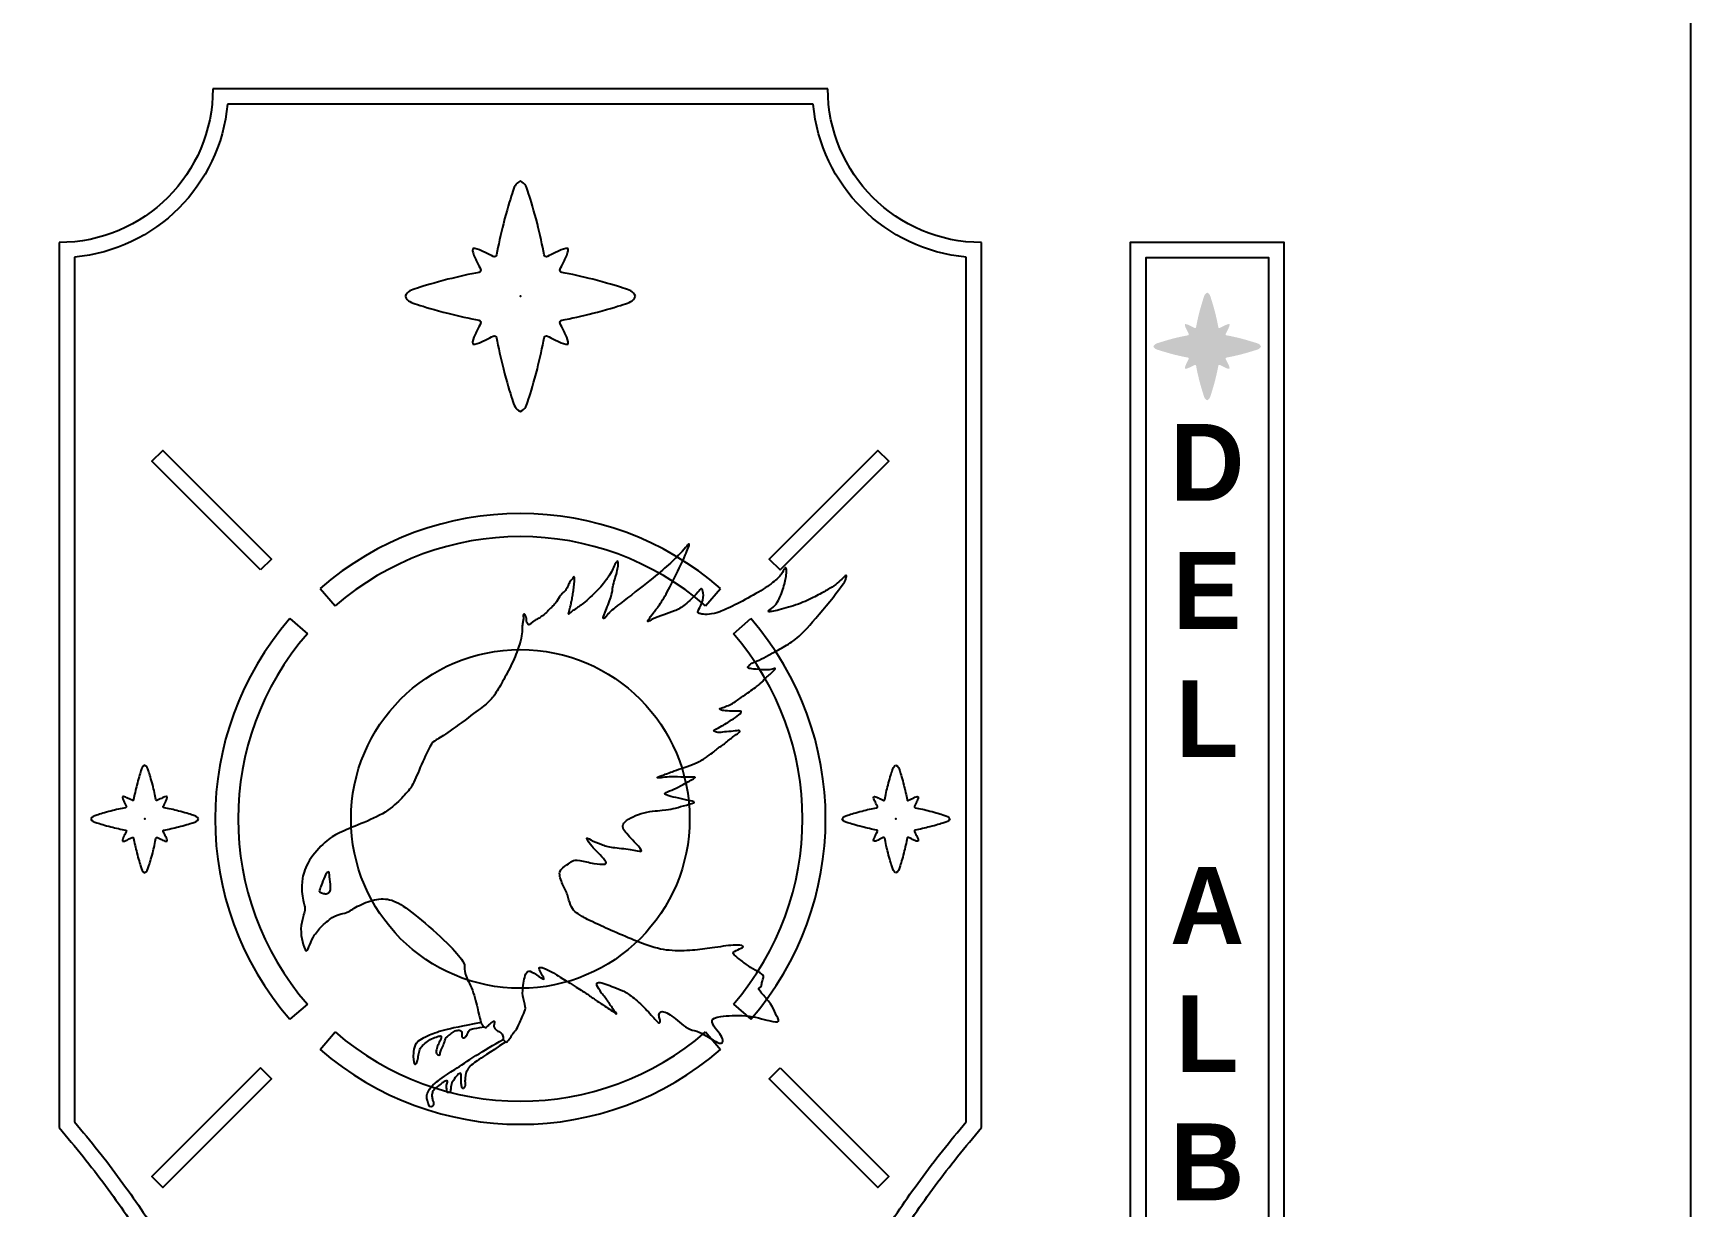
# Model space of a CAD drawing. Header units: metres. Extents: x -6.5 to 29.8, y -1.8 to 5.3.
# Drawn here: x 14.527 to 15.605, y 2.743 to 3.506 of the extents above; entities that cross this region are included whole.
import ezdxf

# ---------------------------------------------------------------- set-up
doc = ezdxf.new("R2010")
doc.units = ezdxf.units.M
for name, color, linetype, true_color in [('BANDERA$BORDE', 40, 'Continuous', 0xffbf00), ('BANDERA$CIRCULO EXT', 40, 'Continuous', 0xffbf00), ('BANDERA$CUERVO', 7, 'Continuous', 0x000000), ('BANDERA$ESTRELLAS$GRANDE', 252, 'Continuous', 0x696969), ('BANDERA$SOL', 40, 'Continuous', 0xffbf00), ('BANDERA$TEXTO', 5, 'Continuous', 0x0000ff), ('FONDO', 7, 'Continuous', 0x0f132e)]:
    doc.layers.add(name, color=color, linetype=linetype, true_color=true_color)
doc.styles.add('Predeterminado', font='')
doc.styles.get('Predeterminado').set_extended_font_data('Arial')

msp = doc.modelspace()

# ---------------------------------------------------------------- hatches: boundary and pattern name
at = {"layer": 'BANDERA$ESTRELLAS$GRANDE'}
msp.add_hatch(color=256, dxfattribs=at).paths.add_polyline_path([(15.2783, 3.31074), (15.27665, 3.31407), (15.27646, 3.31449), (15.27628, 3.31489), (15.2762, 3.31509), (15.27613, 3.31529), (15.27606, 3.31548), (15.276, 3.31566), (15.27597, 3.31575), (15.27595, 3.31584), (15.27592, 3.31593), (15.2759, 3.31602), (15.27589, 3.31611), (15.27587, 3.3162), (15.27586, 3.31628), (15.27585, 3.31637), (15.27584, 3.31645), (15.27584, 3.31649), (15.27584, 3.31653), (15.27584, 3.31657), (15.27584, 3.31661), (15.27584, 3.31665), (15.27584, 3.31669), (15.27584, 3.31673), (15.27585, 3.31677), (15.27585, 3.3168), (15.27586, 3.31684), (15.27586, 3.31688), (15.27587, 3.31692), (15.27588, 3.31695), (15.27588, 3.31699), (15.27592, 3.317), (15.27596, 3.31701), (15.27599, 3.31701), (15.27603, 3.31702), (15.27607, 3.31702), (15.27611, 3.31703), (15.27615, 3.31703), (15.27619, 3.31703), (15.27622, 3.31703), (15.27626, 3.31703), (15.2763, 3.31703), (15.27634, 3.31703), (15.27638, 3.31703), (15.27643, 3.31703), (15.27651, 3.31702), (15.27659, 3.31701), (15.27668, 3.317), (15.27676, 3.31699), (15.27685, 3.31697), (15.27694, 3.31695), (15.27703, 3.31693), (15.27712, 3.3169), (15.27721, 3.31688), (15.2774, 3.31682), (15.27759, 3.31675), (15.27778, 3.31667), (15.27798, 3.31659), (15.27839, 3.31642), (15.28209, 3.31462), (15.28211, 3.31461), (15.28213, 3.3146), (15.28214, 3.31459), (15.28216, 3.31458), (15.28218, 3.31457), (15.2822, 3.31456), (15.28222, 3.31455), (15.28224, 3.31455), (15.28226, 3.31454), (15.28228, 3.31454), (15.2823, 3.31453), (15.28232, 3.31453), (15.28234, 3.31452), (15.28237, 3.31452), (15.28239, 3.31452), (15.28241, 3.31452), (15.28243, 3.31452), (15.28245, 3.31452), (15.28247, 3.31452), (15.28249, 3.31452), (15.28251, 3.31452), (15.28254, 3.31452), (15.28256, 3.31452), (15.28258, 3.31453), (15.2826, 3.31453), (15.28262, 3.31454), (15.28264, 3.31454), (15.28266, 3.31455), (15.28268, 3.31455), (15.2827, 3.31456), (15.28272, 3.31457), (15.28274, 3.31458), (15.28275, 3.31459), (15.28277, 3.31459), (15.28279, 3.3146), (15.28281, 3.31461), (15.28283, 3.31463), (15.28284, 3.31464), (15.28286, 3.31465), (15.28288, 3.31466), (15.28289, 3.31468), (15.28291, 3.31469), (15.28292, 3.3147), (15.28294, 3.31472), (15.28295, 3.31473), (15.28297, 3.31475), (15.28298, 3.31477), (15.283, 3.31478), (15.28301, 3.3148), (15.28302, 3.31482), (15.28303, 3.31484), (15.28304, 3.31485), (15.28305, 3.31487), (15.28306, 3.31489), (15.28307, 3.31491), (15.28308, 3.31493), (15.28309, 3.31495), (15.2831, 3.31497), (15.28311, 3.31499), (15.28311, 3.31501), (15.28312, 3.31503), (15.28312, 3.31505), (15.28313, 3.31507), (15.28313, 3.31509), (15.28355, 3.31731), (15.28405, 3.3197), (15.28461, 3.32215), (15.2852, 3.32455), (15.28595, 3.32735), (15.28786, 3.33374), (15.28819, 3.33477), (15.28829, 3.33506), (15.28839, 3.33534), (15.28845, 3.33547), (15.2885, 3.33559), (15.28856, 3.33571), (15.28861, 3.33583), (15.28867, 3.33594), (15.28874, 3.33605), (15.2888, 3.33616), (15.28884, 3.33621), (15.28887, 3.33626), (15.28891, 3.33631), (15.28894, 3.33636), (15.28898, 3.33641), (15.28902, 3.33646), (15.28906, 3.33651), (15.2891, 3.33656), (15.28914, 3.3366), (15.28918, 3.33665), (15.28923, 3.3367), (15.28927, 3.33674), (15.28932, 3.33679), (15.28937, 3.33683), (15.28942, 3.33688), (15.28947, 3.33692), (15.28958, 3.33701), (15.28969, 3.33709), (15.28981, 3.33718), (15.28993, 3.33726), (15.29007, 3.33735), (15.29021, 3.33743), (15.29035, 3.33752), (15.2905, 3.33743), (15.29064, 3.33735), (15.29078, 3.33726), (15.2909, 3.33718), (15.29102, 3.33709), (15.29113, 3.33701), (15.29124, 3.33692), (15.29129, 3.33688), (15.29134, 3.33683), (15.29139, 3.33679), (15.29144, 3.33674), (15.29148, 3.3367), (15.29153, 3.33665), (15.29157, 3.3366), (15.29161, 3.33656), (15.29165, 3.33651), (15.29169, 3.33646), (15.29173, 3.33641), (15.29177, 3.33636), (15.2918, 3.33631), (15.29184, 3.33626), (15.29187, 3.33621), (15.29191, 3.33616), (15.29197, 3.33605), (15.29204, 3.33594), (15.2921, 3.33583), (15.29215, 3.33571), (15.29221, 3.33559), (15.29226, 3.33547), (15.29232, 3.33534), (15.29242, 3.33506), (15.29252, 3.33477), (15.29404, 3.32985), (15.29476, 3.32735), (15.29551, 3.32455), (15.2961, 3.32215), (15.29666, 3.3197), (15.29716, 3.31731), (15.29758, 3.31509), (15.29758, 3.31507), (15.29759, 3.31505), (15.29759, 3.31503), (15.2976, 3.31501), (15.2976, 3.31499), (15.29761, 3.31497), (15.29762, 3.31495), (15.29763, 3.31493), (15.29763, 3.31491), (15.29764, 3.31489), (15.29765, 3.31487), (15.29766, 3.31485), (15.29768, 3.31484), (15.29769, 3.31482), (15.2977, 3.3148), (15.29771, 3.31478), (15.29773, 3.31477), (15.29774, 3.31475), (15.29775, 3.31473), (15.29777, 3.31472), (15.29778, 3.3147), (15.2978, 3.31469), (15.29782, 3.31468), (15.29783, 3.31466), (15.29785, 3.31465), (15.29787, 3.31464), (15.29788, 3.31463), (15.2979, 3.31461), (15.29792, 3.3146), (15.29794, 3.31459), (15.29796, 3.31459), (15.29797, 3.31458), (15.29799, 3.31457), (15.29801, 3.31456), (15.29803, 3.31455), (15.29805, 3.31455), (15.29807, 3.31454), (15.29809, 3.31454), (15.29811, 3.31453), (15.29813, 3.31453), (15.29815, 3.31452), (15.29817, 3.31452), (15.29819, 3.31452), (15.29822, 3.31452), (15.29824, 3.31452), (15.29826, 3.31452), (15.29828, 3.31452), (15.2983, 3.31452), (15.29832, 3.31452), (15.29834, 3.31452), (15.29837, 3.31452), (15.29839, 3.31453), (15.29841, 3.31453), (15.29843, 3.31454), (15.29845, 3.31454), (15.29847, 3.31455), (15.29849, 3.31455), (15.29851, 3.31456), (15.29853, 3.31457), (15.29855, 3.31458), (15.29857, 3.31459), (15.29858, 3.3146), (15.2986, 3.31461), (15.29862, 3.31462), (15.3019, 3.31622), (15.30232, 3.31642), (15.30273, 3.31659), (15.30293, 3.31667), (15.30312, 3.31675), (15.30331, 3.31682), (15.3035, 3.31688), (15.30359, 3.3169), (15.30368, 3.31693), (15.30377, 3.31695), (15.30386, 3.31697), (15.30395, 3.31699), (15.30403, 3.317), (15.30412, 3.31701), (15.3042, 3.31702), (15.30428, 3.31703), (15.30432, 3.31703), (15.30437, 3.31703), (15.30441, 3.31703), (15.30445, 3.31703), (15.30448, 3.31703), (15.30452, 3.31703), (15.30456, 3.31703), (15.3046, 3.31703), (15.30464, 3.31702), (15.30468, 3.31702), (15.30472, 3.31701), (15.30475, 3.31701), (15.30479, 3.317), (15.30483, 3.31699), (15.30483, 3.31695), (15.30484, 3.31692), (15.30485, 3.31688), (15.30485, 3.31684), (15.30486, 3.3168), (15.30486, 3.31677), (15.30487, 3.31673), (15.30487, 3.31669), (15.30487, 3.31665), (15.30487, 3.31661), (15.30487, 3.31657), (15.30487, 3.31653), (15.30487, 3.31649), (15.30487, 3.31645), (15.30486, 3.31637), (15.30485, 3.31628), (15.30484, 3.3162), (15.30482, 3.31611), (15.3048, 3.31602), (15.30478, 3.31593), (15.30476, 3.31584), (15.30474, 3.31575), (15.30471, 3.31566), (15.30465, 3.31548), (15.30458, 3.31529), (15.30451, 3.31509), (15.30443, 3.31489), (15.30425, 3.31449), (15.30406, 3.31407), (15.3024, 3.31072), (15.30239, 3.3107), (15.30238, 3.31068), (15.30237, 3.31067), (15.30237, 3.31065), (15.30236, 3.31063), (15.30236, 3.31061), (15.30235, 3.31059), (15.30235, 3.31057), (15.30234, 3.31055), (15.30234, 3.31053), (15.30234, 3.31051), (15.30234, 3.31049), (15.30233, 3.31047), (15.30233, 3.31045), (15.30233, 3.31043), (15.30233, 3.31041), (15.30233, 3.31039), (15.30234, 3.31037), (15.30234, 3.31035), (15.30234, 3.31032), (15.30234, 3.3103), (15.30235, 3.31028), (15.30235, 3.31026), (15.30236, 3.31025), (15.30236, 3.31023), (15.30237, 3.31021), (15.30238, 3.31019), (15.30238, 3.31017), (15.30239, 3.31015), (15.3024, 3.31013), (15.30241, 3.31012), (15.30242, 3.3101), (15.30242, 3.31008), (15.30243, 3.31006), (15.30245, 3.31005), (15.30246, 3.31003), (15.30247, 3.31002), (15.30248, 3.31), (15.30249, 3.30998), (15.30251, 3.30997), (15.30252, 3.30995), (15.30253, 3.30994), (15.30255, 3.30992), (15.30256, 3.30991), (15.30258, 3.3099), (15.3026, 3.30988), (15.30261, 3.30987), (15.30263, 3.30986), (15.30265, 3.30985), (15.30266, 3.30984), (15.30268, 3.30983), (15.3027, 3.30982), (15.30272, 3.30981), (15.30273, 3.3098), (15.30275, 3.30979), (15.30277, 3.30978), (15.30279, 3.30978), (15.30281, 3.30977), (15.30283, 3.30976), (15.30285, 3.30976), (15.30287, 3.30975), (15.30289, 3.30975), (15.30291, 3.30975), (15.30513, 3.30933), (15.30752, 3.30883), (15.30998, 3.30827), (15.31238, 3.30768), (15.31519, 3.30692), (15.32158, 3.30501), (15.3226, 3.30469), (15.3229, 3.30458), (15.32317, 3.30448), (15.3233, 3.30443), (15.32343, 3.30437), (15.32355, 3.30432), (15.32366, 3.30426), (15.32378, 3.3042), (15.32389, 3.30414), (15.32399, 3.30407), (15.32405, 3.30404), (15.3241, 3.304), (15.32415, 3.30397), (15.3242, 3.30393), (15.32425, 3.30389), (15.3243, 3.30386), (15.32434, 3.30382), (15.32439, 3.30377), (15.32444, 3.30373), (15.32449, 3.30369), (15.32453, 3.30365), (15.32458, 3.3036), (15.32462, 3.30355), (15.32467, 3.30351), (15.32471, 3.30346), (15.32476, 3.3034), (15.32484, 3.3033), (15.32493, 3.30319), (15.32501, 3.30307), (15.3251, 3.30294), (15.32518, 3.30281), (15.32527, 3.30267), (15.32535, 3.30252), (15.32527, 3.30237), (15.32518, 3.30223), (15.3251, 3.3021), (15.32501, 3.30197), (15.32493, 3.30185), (15.32484, 3.30174), (15.32476, 3.30163), (15.32471, 3.30158), (15.32467, 3.30153), (15.32462, 3.30149), (15.32458, 3.30144), (15.32453, 3.30139), (15.32449, 3.30135), (15.32444, 3.30131), (15.32439, 3.30126), (15.32434, 3.30122), (15.3243, 3.30118), (15.32425, 3.30114), (15.3242, 3.30111), (15.32415, 3.30107), (15.3241, 3.30104), (15.32405, 3.301), (15.32399, 3.30097), (15.32389, 3.3009), (15.32378, 3.30084), (15.32366, 3.30078), (15.32355, 3.30072), (15.32343, 3.30067), (15.3233, 3.30061), (15.32317, 3.30056), (15.3229, 3.30045), (15.3226, 3.30035), (15.31769, 3.29884), (15.31519, 3.29812), (15.31238, 3.29736), (15.30998, 3.29677), (15.30752, 3.29621), (15.30513, 3.29571), (15.30291, 3.29529), (15.30289, 3.29529), (15.30287, 3.29528), (15.30285, 3.29528), (15.30283, 3.29527), (15.30281, 3.29527), (15.30279, 3.29526), (15.30277, 3.29525), (15.30275, 3.29525), (15.30273, 3.29524), (15.30272, 3.29523), (15.3027, 3.29522), (15.30268, 3.29521), (15.30266, 3.2952), (15.30265, 3.29519), (15.30263, 3.29518), (15.30261, 3.29517), (15.3026, 3.29515), (15.30258, 3.29514), (15.30256, 3.29513), (15.30255, 3.29511), (15.30253, 3.2951), (15.30252, 3.29509), (15.30251, 3.29507), (15.30249, 3.29505), (15.30248, 3.29504), (15.30247, 3.29502), (15.30246, 3.29501), (15.30245, 3.29499), (15.30243, 3.29497), (15.30242, 3.29496), (15.30242, 3.29494), (15.30241, 3.29492), (15.3024, 3.2949), (15.30239, 3.29489), (15.30238, 3.29487), (15.30238, 3.29485), (15.30237, 3.29483), (15.30236, 3.29481), (15.30236, 3.29479), (15.30235, 3.29477), (15.30235, 3.29475), (15.30234, 3.29473), (15.30234, 3.29471), (15.30234, 3.29469), (15.30234, 3.29467), (15.30233, 3.29465), (15.30233, 3.29463), (15.30233, 3.29461), (15.30233, 3.29459), (15.30233, 3.29457), (15.30234, 3.29455), (15.30234, 3.29453), (15.30234, 3.29451), (15.30234, 3.29449), (15.30235, 3.29447), (15.30235, 3.29445), (15.30236, 3.29443), (15.30236, 3.29441), (15.30237, 3.29439), (15.30237, 3.29437), (15.30238, 3.29435), (15.30239, 3.29434), (15.3024, 3.29432), (15.30406, 3.29097), (15.30425, 3.29055), (15.30443, 3.29015), (15.30451, 3.28995), (15.30458, 3.28975), (15.30465, 3.28956), (15.30471, 3.28938), (15.30474, 3.28928), (15.30476, 3.28919), (15.30478, 3.2891), (15.3048, 3.28902), (15.30482, 3.28893), (15.30484, 3.28884), (15.30485, 3.28876), (15.30486, 3.28867), (15.30487, 3.28859), (15.30487, 3.28855), (15.30487, 3.28851), (15.30487, 3.28847), (15.30487, 3.28843), (15.30487, 3.28839), (15.30487, 3.28835), (15.30487, 3.28831), (15.30486, 3.28827), (15.30486, 3.28823), (15.30485, 3.2882), (15.30485, 3.28816), (15.30484, 3.28812), (15.30483, 3.28808), (15.30483, 3.28805), (15.30479, 3.28804), (15.30475, 3.28803), (15.30472, 3.28803), (15.30468, 3.28802), (15.30464, 3.28802), (15.3046, 3.28801), (15.30456, 3.28801), (15.30452, 3.28801), (15.30448, 3.288), (15.30445, 3.288), (15.30441, 3.288), (15.30437, 3.288), (15.30432, 3.28801), (15.30428, 3.28801), (15.3042, 3.28802), (15.30412, 3.28802), (15.30403, 3.28804), (15.30395, 3.28805), (15.30386, 3.28807), (15.30377, 3.28809), (15.30368, 3.28811), (15.30359, 3.28814), (15.3035, 3.28816), (15.30331, 3.28822), (15.30312, 3.28829), (15.30293, 3.28836), (15.30273, 3.28844), (15.30232, 3.28862), (15.3019, 3.28881), (15.29856, 3.29048), (15.29854, 3.29048), (15.29852, 3.29049), (15.2985, 3.2905), (15.29848, 3.29051), (15.29846, 3.29051), (15.29844, 3.29052), (15.29842, 3.29052), (15.2984, 3.29053), (15.29838, 3.29053), (15.29836, 3.29053), (15.29834, 3.29054), (15.29832, 3.29054), (15.2983, 3.29054), (15.29828, 3.29054), (15.29826, 3.29054), (15.29824, 3.29054), (15.29822, 3.29054), (15.2982, 3.29054), (15.29818, 3.29054), (15.29816, 3.29053), (15.29814, 3.29053), (15.29812, 3.29053), (15.2981, 3.29052), (15.29808, 3.29052), (15.29806, 3.29051), (15.29804, 3.29051), (15.29802, 3.2905), (15.29801, 3.29049), (15.29799, 3.29048), (15.29797, 3.29048), (15.29795, 3.29047), (15.29793, 3.29046), (15.29792, 3.29045), (15.2979, 3.29044), (15.29788, 3.29043), (15.29787, 3.29042), (15.29785, 3.29041), (15.29783, 3.29039), (15.29782, 3.29038), (15.2978, 3.29037), (15.29779, 3.29035), (15.29777, 3.29034), (15.29776, 3.29032), (15.29775, 3.29031), (15.29773, 3.29029), (15.29772, 3.29028), (15.29771, 3.29026), (15.2977, 3.29025), (15.29768, 3.29023), (15.29767, 3.29021), (15.29766, 3.29019), (15.29765, 3.29018), (15.29764, 3.29016), (15.29763, 3.29014), (15.29763, 3.29012), (15.29762, 3.2901), (15.29761, 3.29008), (15.29761, 3.29006), (15.2976, 3.29004), (15.29759, 3.29003), (15.29759, 3.29001), (15.29759, 3.28999), (15.29758, 3.28997), (15.29717, 3.28774), (15.29666, 3.28535), (15.2961, 3.2829), (15.29551, 3.28049), (15.29476, 3.27769), (15.29285, 3.2713), (15.29252, 3.27027), (15.29242, 3.26998), (15.29232, 3.2697), (15.29226, 3.26957), (15.29221, 3.26945), (15.29215, 3.26933), (15.2921, 3.26921), (15.29204, 3.2691), (15.29197, 3.26899), (15.29191, 3.26888), (15.29187, 3.26883), (15.29184, 3.26878), (15.2918, 3.26873), (15.29177, 3.26868), (15.29173, 3.26863), (15.29169, 3.26858), (15.29165, 3.26853), (15.29161, 3.26848), (15.29157, 3.26844), (15.29153, 3.26839), (15.29148, 3.26834), (15.29144, 3.2683), (15.29139, 3.26825), (15.29134, 3.26821), (15.29129, 3.26816), (15.29124, 3.26812), (15.29113, 3.26803), (15.29102, 3.26795), (15.2909, 3.26786), (15.29078, 3.26777), (15.29064, 3.26769), (15.2905, 3.2676), (15.29035, 3.26752), (15.29021, 3.2676), (15.29007, 3.26769), (15.28993, 3.26777), (15.28981, 3.26786), (15.28969, 3.26795), (15.28958, 3.26803), (15.28947, 3.26812), (15.28942, 3.26816), (15.28937, 3.26821), (15.28932, 3.26825), (15.28927, 3.2683), (15.28923, 3.26834), (15.28918, 3.26839), (15.28914, 3.26844), (15.2891, 3.26848), (15.28906, 3.26853), (15.28902, 3.26858), (15.28898, 3.26863), (15.28894, 3.26868), (15.28891, 3.26873), (15.28887, 3.26878), (15.28884, 3.26883), (15.2888, 3.26888), (15.28874, 3.26899), (15.28867, 3.2691), (15.28861, 3.26921), (15.28856, 3.26933), (15.2885, 3.26945), (15.28845, 3.26957), (15.28839, 3.2697), (15.28829, 3.26998), (15.28819, 3.27027), (15.28667, 3.27519), (15.28595, 3.27769), (15.2852, 3.28049), (15.28461, 3.2829), (15.28404, 3.28535), (15.28354, 3.28774), (15.28313, 3.28997), (15.28312, 3.28999), (15.28312, 3.29001), (15.28311, 3.29003), (15.28311, 3.29004), (15.2831, 3.29006), (15.2831, 3.29008), (15.28309, 3.2901), (15.28308, 3.29012), (15.28307, 3.29014), (15.28307, 3.29016), (15.28306, 3.29018), (15.28305, 3.29019), (15.28304, 3.29021), (15.28303, 3.29023), (15.28301, 3.29025), (15.283, 3.29026), (15.28299, 3.29028), (15.28298, 3.29029), (15.28296, 3.29031), (15.28295, 3.29032), (15.28293, 3.29034), (15.28292, 3.29035), (15.28291, 3.29037), (15.28289, 3.29038), (15.28287, 3.29039), (15.28286, 3.29041), (15.28284, 3.29042), (15.28283, 3.29043), (15.28281, 3.29044), (15.28279, 3.29045), (15.28277, 3.29046), (15.28276, 3.29047), (15.28274, 3.29048), (15.28272, 3.29048), (15.2827, 3.29049), (15.28269, 3.2905), (15.28267, 3.29051), (15.28265, 3.29051), (15.28263, 3.29052), (15.28261, 3.29052), (15.28259, 3.29053), (15.28257, 3.29053), (15.28255, 3.29053), (15.28253, 3.29054), (15.28251, 3.29054), (15.28249, 3.29054), (15.28247, 3.29054), (15.28245, 3.29054), (15.28243, 3.29054), (15.28241, 3.29054), (15.28239, 3.29054), (15.28237, 3.29054), (15.28235, 3.29053), (15.28232, 3.29053), (15.28231, 3.29053), (15.28229, 3.29052), (15.28227, 3.29052), (15.28225, 3.29051), (15.28223, 3.29051), (15.28221, 3.2905), (15.28219, 3.29049), (15.28217, 3.29048), (15.28215, 3.29048), (15.2788, 3.28881), (15.27839, 3.28862), (15.27798, 3.28844), (15.27778, 3.28836), (15.27759, 3.28829), (15.2774, 3.28822), (15.27721, 3.28816), (15.27712, 3.28814), (15.27703, 3.28811), (15.27694, 3.28809), (15.27685, 3.28807), (15.27676, 3.28805), (15.27668, 3.28804), (15.27659, 3.28802), (15.27651, 3.28802), (15.27643, 3.28801), (15.27638, 3.28801), (15.27634, 3.288), (15.2763, 3.288), (15.27626, 3.288), (15.27622, 3.288), (15.27619, 3.28801), (15.27615, 3.28801), (15.27611, 3.28801), (15.27607, 3.28802), (15.27603, 3.28802), (15.27599, 3.28803), (15.27596, 3.28803), (15.27592, 3.28804), (15.27588, 3.28805), (15.27588, 3.28808), (15.27587, 3.28812), (15.27586, 3.28816), (15.27586, 3.2882), (15.27585, 3.28823), (15.27585, 3.28827), (15.27584, 3.28831), (15.27584, 3.28835), (15.27584, 3.28839), (15.27584, 3.28843), (15.27584, 3.28847), (15.27584, 3.28851), (15.27584, 3.28855), (15.27584, 3.28859), (15.27585, 3.28867), (15.27586, 3.28876), (15.27587, 3.28884), (15.27589, 3.28893), (15.2759, 3.28902), (15.27592, 3.2891), (15.27595, 3.28919), (15.27597, 3.28928), (15.276, 3.28938), (15.27606, 3.28956), (15.27613, 3.28975), (15.2762, 3.28995), (15.27628, 3.29015), (15.27646, 3.29055), (15.27665, 3.29097), (15.27831, 3.29432), (15.27832, 3.29434), (15.27833, 3.29435), (15.27833, 3.29437), (15.27834, 3.29439), (15.27835, 3.29441), (15.27835, 3.29443), (15.27836, 3.29445), (15.27836, 3.29447), (15.27837, 3.29449), (15.27837, 3.29451), (15.27837, 3.29453), (15.27837, 3.29455), (15.27838, 3.29457), (15.27838, 3.29459), (15.27838, 3.29461), (15.27838, 3.29463), (15.27838, 3.29465), (15.27837, 3.29467), (15.27837, 3.29469), (15.27837, 3.29471), (15.27837, 3.29473), (15.27836, 3.29475), (15.27836, 3.29477), (15.27835, 3.29479), (15.27835, 3.29481), (15.27834, 3.29483), (15.27833, 3.29485), (15.27833, 3.29487), (15.27832, 3.29489), (15.27831, 3.2949), (15.2783, 3.29492), (15.27829, 3.29494), (15.27828, 3.29496), (15.27827, 3.29497), (15.27826, 3.29499), (15.27825, 3.29501), (15.27824, 3.29502), (15.27823, 3.29504), (15.27822, 3.29505), (15.2782, 3.29507), (15.27819, 3.29509), (15.27817, 3.2951), (15.27816, 3.29511), (15.27814, 3.29513), (15.27813, 3.29514), (15.27811, 3.29515), (15.2781, 3.29517), (15.27808, 3.29518), (15.27806, 3.29519), (15.27805, 3.2952), (15.27803, 3.29521), (15.27801, 3.29522), (15.27799, 3.29523), (15.27797, 3.29524), (15.27796, 3.29525), (15.27794, 3.29525), (15.27792, 3.29526), (15.2779, 3.29527), (15.27788, 3.29527), (15.27786, 3.29528), (15.27784, 3.29528), (15.27782, 3.29529), (15.2778, 3.29529), (15.27558, 3.29571), (15.27318, 3.29621), (15.27073, 3.29677), (15.26833, 3.29736), (15.26552, 3.29812), (15.25913, 3.30003), (15.25811, 3.30035), (15.25781, 3.30045), (15.25754, 3.30056), (15.25741, 3.30061), (15.25728, 3.30067), (15.25716, 3.30072), (15.25704, 3.30078), (15.25693, 3.30084), (15.25682, 3.3009), (15.25672, 3.30097), (15.25666, 3.301), (15.25661, 3.30104), (15.25656, 3.30107), (15.25651, 3.30111), (15.25646, 3.30114), (15.25641, 3.30118), (15.25637, 3.30122), (15.25632, 3.30126), (15.25627, 3.30131), (15.25622, 3.30135), (15.25618, 3.30139), (15.25613, 3.30144), (15.25609, 3.30149), (15.25604, 3.30153), (15.256, 3.30158), (15.25595, 3.30163), (15.25587, 3.30174), (15.25578, 3.30185), (15.25569, 3.30197), (15.25561, 3.3021), (15.25552, 3.30223), (15.25544, 3.30237), (15.25535, 3.30252), (15.25544, 3.30267), (15.25552, 3.30281), (15.25561, 3.30294), (15.25569, 3.30307), (15.25578, 3.30319), (15.25587, 3.3033), (15.25595, 3.3034), (15.256, 3.30346), (15.25604, 3.30351), (15.25609, 3.30355), (15.25613, 3.3036), (15.25618, 3.30365), (15.25622, 3.30369), (15.25627, 3.30373), (15.25632, 3.30377), (15.25637, 3.30382), (15.25641, 3.30386), (15.25646, 3.30389), (15.25651, 3.30393), (15.25656, 3.30397), (15.25661, 3.304), (15.25666, 3.30404), (15.25672, 3.30407), (15.25682, 3.30414), (15.25693, 3.3042), (15.25704, 3.30426), (15.25716, 3.30432), (15.25728, 3.30437), (15.25741, 3.30443), (15.25754, 3.30448), (15.25781, 3.30458), (15.25811, 3.30469), (15.26302, 3.3062), (15.26552, 3.30692), (15.26833, 3.30768), (15.27073, 3.30827), (15.27318, 3.30883), (15.27558, 3.30933), (15.2778, 3.30975), (15.27782, 3.30975), (15.27784, 3.30975), (15.27786, 3.30976), (15.27788, 3.30976), (15.2779, 3.30977), (15.27792, 3.30978), (15.27794, 3.30978), (15.27796, 3.30979), (15.27797, 3.3098), (15.27799, 3.30981), (15.27801, 3.30982), (15.27803, 3.30983), (15.27805, 3.30984), (15.27806, 3.30985), (15.27808, 3.30986), (15.2781, 3.30987), (15.27811, 3.30988), (15.27813, 3.3099), (15.27814, 3.30991), (15.27816, 3.30992), (15.27817, 3.30994), (15.27819, 3.30995), (15.2782, 3.30997), (15.27822, 3.30998), (15.27823, 3.31), (15.27824, 3.31002), (15.27825, 3.31003), (15.27826, 3.31005), (15.27827, 3.31006), (15.27828, 3.31008), (15.27829, 3.3101), (15.2783, 3.31012), (15.27831, 3.31013), (15.27832, 3.31015), (15.27833, 3.31017), (15.27833, 3.31019), (15.27834, 3.31021), (15.27835, 3.31023), (15.27835, 3.31025), (15.27836, 3.31026), (15.27836, 3.31028), (15.27837, 3.3103), (15.27837, 3.31032), (15.27837, 3.31035), (15.27837, 3.31037), (15.27838, 3.31039), (15.27838, 3.31041), (15.27838, 3.31043), (15.27838, 3.31045), (15.27838, 3.31047), (15.27837, 3.31049), (15.27837, 3.31051), (15.27837, 3.31053), (15.27837, 3.31055), (15.27836, 3.31057), (15.27836, 3.31059), (15.27835, 3.31061), (15.27835, 3.31063), (15.27834, 3.31065), (15.27833, 3.31067), (15.27833, 3.31068), (15.27832, 3.3107), (15.27831, 3.31072)], flags=0)

# ---------------------------------------------------------------- linework, layer by layer
at = {"layer": 'BANDERA$BORDE'}
for p, q in [((15.0341, 3.46012), (14.65319, 3.46012)), ((14.55364, 3.36057), (14.55364, 2.79833)), ((15.13364, 2.79833), (15.13364, 3.36057))]:
    msp.add_line(p, q, dxfattribs=at)
for points in [[(15.34035, 2.58733), (15.34035, 3.37012), (15.24035, 3.37012), (15.24035, 2.58733)], [(15.33035, 2.58954), (15.33035, 3.36012), (15.25035, 3.36012), (15.25035, 2.58954)]]:
    msp.add_lwpolyline(points, dxfattribs=at)
at = {"layer": 'BANDERA$BORDE', "extrusion": (0, 0, -1)}
for centre, radius, start, end in [((-14.54364, 3.47012), 0.1, 180, 270), ((-15.14364, 3.47012), 0.1, 270, 0), ((-14.54364, 3.47012), 0.11, 185.21591, 264.78409), ((-15.14364, 3.47012), 0.11, 275.21591, 354.78409)]:
    msp.add_arc(centre, radius, start, end, dxfattribs=at)
at = {"layer": 'BANDERA$BORDE'}
for points in [[(15.04364, 3.47012), (14.84364, 3.47012), (14.64364, 3.47012)], [(14.54364, 3.37012), (14.54364, 3.08238), (14.54364, 2.79463)], [(15.14364, 2.79463), (15.14364, 3.08238), (15.14364, 3.37012)], [(14.54364, 2.79463), (14.65968, 2.65963), (14.66665, 2.51746)], [(14.55364, 2.79833), (14.66878, 2.66298), (14.67654, 2.5199)], [(15.01074, 2.5199), (15.0185, 2.66298), (15.13364, 2.79833)], [(15.02063, 2.51746), (15.02761, 2.65963), (15.14364, 2.79463)]]:
    msp.add_open_spline(points, degree=2, dxfattribs=at)
at = {"layer": 'BANDERA$CIRCULO EXT'}
for points in [[(14.67469, 3.15719), (14.60398, 3.2279), (14.61105, 3.23497), (14.68177, 3.16426)], [(15.01259, 3.15719), (15.0833, 3.2279), (15.07623, 3.23497), (15.00552, 3.16426)], [(14.67469, 2.83343), (14.60398, 2.76272), (14.61105, 2.75565), (14.68177, 2.82636)], [(15.01259, 2.83343), (15.0833, 2.76272), (15.07623, 2.75565), (15.00552, 2.82636)]]:
    msp.add_lwpolyline(points, close=True, dxfattribs=at)
for points in [[(14.71338, 3.14516), (14.72322, 3.13384)], [(14.96406, 3.13384), (14.9739, 3.14516)], [(14.69379, 3.12557), (14.70511, 3.11573)], [(14.98217, 3.11573), (14.99349, 3.12557)], [(14.70511, 2.87489), (14.69379, 2.86505)], [(14.98217, 2.87489), (14.99349, 2.86505)], [(14.71338, 2.84546), (14.72322, 2.85678)], [(14.96406, 2.85678), (14.9739, 2.84546)]]:
    msp.add_lwpolyline(points, dxfattribs=at)
for radius, start, end in [(0.19855, 49, 131), (0.18355, 49, 131), (0.19855, 139, 221), (0.19855, 319, 41), (0.18355, 139, 221), (0.18355, 319, 41), (0.18355, 229, 311), (0.19855, 229, 311)]:
    msp.add_arc((14.84364, 2.99531), radius, start, end, dxfattribs=at)
at = {"layer": 'BANDERA$CUERVO'}
for points in [[(14.70412, 2.90971), (14.70343, 2.91035), (14.70181, 2.91547), (14.70039, 2.92373), (14.70238, 2.93241), (14.70381, 2.93597), (14.70338, 2.93881), (14.70238, 2.94209), (14.70139, 2.94778), (14.70139, 2.95603), (14.70509, 2.96827), (14.71733, 2.98137), (14.72487, 2.98606), (14.73967, 2.99204), (14.75689, 2.9993), (14.76721, 3.00957), (14.77319, 3.01569), (14.77817, 3.02821), (14.78562, 3.04471), (14.78798, 3.04612), (14.79629, 3.05098), (14.81505, 3.06522), (14.82271, 3.07073), (14.82719, 3.07605), (14.8327, 3.08548), (14.83921, 3.09809), (14.84364, 3.10957), (14.84488, 3.11612), (14.84478, 3.11996), (14.84514, 3.12335), (14.84579, 3.12537), (14.8455, 3.12729), (14.8455, 3.12846), (14.84628, 3.12856), (14.84686, 3.12738), (14.84758, 3.12664), (14.84761, 3.12488), (14.84777, 3.12299), (14.84875, 3.12152), (14.84966, 3.12146), (14.85113, 3.12296), (14.85282, 3.12413), (14.85471, 3.1252), (14.85686, 3.1266), (14.86095, 3.12959), (14.86273, 3.13207), (14.86487, 3.13361), (14.86695, 3.13614), (14.87008, 3.14111), (14.87171, 3.14265), (14.87335, 3.14408), (14.87464, 3.14706), (14.87593, 3.14974), (14.87812, 3.15207), (14.87881, 3.15346), (14.87901, 3.15054), (14.87846, 3.14657), (14.87802, 3.14279), (14.87742, 3.13912), (14.87678, 3.1359), (14.87623, 3.13317), (14.87514, 3.1291), (14.87479, 3.12815), (14.87613, 3.1293), (14.87717, 3.13024), (14.8796, 3.13198), (14.88477, 3.1352), (14.89589, 3.14574), (14.90122, 3.15316), (14.90343, 3.15677), (14.9052, 3.16094), (14.90674, 3.16351), (14.90759, 3.16192), (14.90704, 3.15916), (14.90625, 3.15438), (14.90459, 3.14991), (14.90355, 3.14488), (14.9033, 3.14084), (14.89816, 3.12804), (14.89699, 3.12522), (14.89877, 3.12571), (14.90073, 3.12871), (14.90318, 3.13128), (14.92813, 3.15024), (14.93901, 3.15947), (14.94826, 3.16823), (14.95224, 3.17344), (14.95371, 3.1743), (14.95347, 3.17252), (14.94716, 3.15837), (14.93977, 3.1437), (14.93387, 3.13364), (14.92971, 3.12903), (14.92691, 3.12479), (14.92615, 3.12298), (14.92918, 3.12525), (14.93704, 3.12827), (14.944, 3.13024), (14.95051, 3.1341), (14.95913, 3.14242), (14.96087, 3.14529), (14.96193, 3.14491), (14.96352, 3.13977), (14.95981, 3.13168), (14.95883, 3.13001), (14.95928, 3.12911), (14.96117, 3.1285), (14.96632, 3.12801), (14.97287, 3.12961), (14.98207, 3.13374), (14.99757, 3.14191), (15.00876, 3.1494), (15.01383, 3.15446), (15.01565, 3.15885), (15.01663, 3.15893), (15.01693, 3.15446), (15.01512, 3.14599), (15.01088, 3.13525), (15.0071, 3.13223), (15.00302, 3.1292), (15.01285, 3.13132), (15.02654, 3.1354), (15.03683, 3.14055), (15.04416, 3.14463), (15.04885, 3.14758), (15.05278, 3.15136), (15.05604, 3.15454), (15.05558, 3.15174), (15.05415, 3.14796), (15.03138, 3.12018), (15.02285, 3.11176), (15.01296, 3.10603), (15.00666, 3.1026), (15.00043, 3.09917), (14.99453, 3.09676), (14.99248, 3.09543), (14.99147, 3.09398), (14.99163, 3.09338), (14.99444, 3.09278), (15.00337, 3.09205), (15.00763, 3.09242), (15.01068, 3.0941), (15.00623, 3.08934), (15.00418, 3.08798), (15.00084, 3.08452), (15.00024, 3.08384), (14.99867, 3.08235), (14.98864, 3.07515), (14.98571, 3.07321), (14.98268, 3.07088), (14.97896, 3.06904), (14.97514, 3.0677), (14.97305, 3.06701), (14.9735, 3.06641), (14.97509, 3.06567), (14.98139, 3.06537), (14.98561, 3.06522), (14.98769, 3.06547), (14.9866, 3.06334), (14.98045, 3.05932), (14.97802, 3.05768), (14.9734, 3.0551), (14.96968, 3.05307), (14.96913, 3.05242), (14.97181, 3.05128), (14.97598, 3.05187), (14.98258, 3.05237), (14.98665, 3.05311), (14.98655, 3.05178), (14.98318, 3.04964), (14.9802, 3.04741), (14.97707, 3.04468), (14.97415, 3.0425), (14.97142, 3.04086), (14.97018, 3.03922), (14.96502, 3.03592), (14.96086, 3.03251), (14.94331, 3.02641), (14.93688, 3.02391), (14.93159, 3.02225), (14.93371, 3.0218), (14.93892, 3.0227), (14.94482, 3.02263), (14.95647, 3.0224), (14.95889, 3.0227), (14.94868, 3.01726), (14.94377, 3.01469), (14.93734, 3.01234), (14.93696, 3.01068), (14.95625, 3.00675), (14.95791, 3.00599), (14.94937, 3.00378), (14.94287, 3.00184), (14.93756, 3.00095), (14.9219, 2.99995), (14.90809, 2.99213), (14.91179, 2.98658), (14.92176, 2.97633), (14.92361, 2.97334), (14.91606, 2.97576), (14.90269, 2.97661), (14.89628, 2.97861), (14.88888, 2.98174), (14.88546, 2.98416), (14.89016, 2.9769), (14.89571, 2.9722), (14.90012, 2.96665), (14.89884, 2.96565), (14.89215, 2.96594), (14.8812, 2.96893), (14.87707, 2.96822), (14.87465, 2.96565), (14.86753, 2.96153), (14.87123, 2.95242), (14.87451, 2.9463), (14.87607, 2.93875), (14.87878, 2.93505), (14.88361, 2.93207), (14.88973, 2.92851), (14.92631, 2.91243), (14.94012, 2.90929), (14.95634, 2.90972), (14.96773, 2.91129), (14.98367, 2.91378), (14.99001, 2.91274), (14.98655, 2.91078), (14.98113, 2.90871), (14.98286, 2.90652), (14.98966, 2.90145), (14.99428, 2.89787), (15.00212, 2.8943), (15.00188, 2.89165), (15.00027, 2.88853), (15.00096, 2.88611), (14.99808, 2.88565), (14.99946, 2.88312), (15.00742, 2.87447), (15.00926, 2.86894), (15.01307, 2.86271), (15.00707, 2.86352), (14.99061, 2.86836), (14.97178, 2.86685), (14.96701, 2.86496), (14.97019, 2.85914), (14.97465, 2.85445), (14.97586, 2.85013), (14.97397, 2.84908), (14.97034, 2.85044), (14.95952, 2.85777), (14.95385, 2.85777), (14.94833, 2.86224), (14.94334, 2.86632), (14.93872, 2.86972), (14.93471, 2.87041), (14.93328, 2.86783), (14.93471, 2.86519), (14.93449, 2.86261), (14.93328, 2.86239), (14.92637, 2.87082), (14.91703, 2.87947), (14.91104, 2.88362), (14.90424, 2.88592), (14.89928, 2.888), (14.89375, 2.8895), (14.89271, 2.88765), (14.89628, 2.88212), (14.90089, 2.87659), (14.90493, 2.87001), (14.90781, 2.86713), (14.89755, 2.87451), (14.89409, 2.87636), (14.88787, 2.88108), (14.88233, 2.88442), (14.86954, 2.89249), (14.86689, 2.89434), (14.85856, 2.89881), (14.85457, 2.89924), (14.85856, 2.89283), (14.85984, 2.88984), (14.85187, 2.89568), (14.84803, 2.89724), (14.84632, 2.89226), (14.84549, 2.88737), (14.84469, 2.88039), (14.84748, 2.87255), (14.84628, 2.86997), (14.84219, 2.86004), (14.83985, 2.85711), (14.83747, 2.85369), (14.83593, 2.85141), (14.83442, 2.84967), (14.8337, 2.85088), (14.83225, 2.85188), (14.83261, 2.85321), (14.83181, 2.8561), (14.82871, 2.85731), (14.82686, 2.85888), (14.8261, 2.86089), (14.82695, 2.86282), (14.82699, 2.86447), (14.82457, 2.8627), (14.8218, 2.85992), (14.82067, 2.85948), (14.81875, 2.86129), (14.81814, 2.86254), (14.81653, 2.86835), (14.81354, 2.88287), (14.80739, 2.89404), (14.80733, 2.899), (14.80764, 2.90151), (14.79804, 2.91343), (14.77544, 2.93303), (14.76241, 2.9426), (14.75203, 2.9441), (14.73951, 2.93999), (14.73148, 2.93438), (14.72719, 2.93364), (14.72187, 2.93214), (14.71327, 2.92467), (14.70851, 2.91827), (14.70599, 2.91166), (14.70482, 2.90908), (14.70412, 2.90971)], [(14.7185, 2.96116), (14.71805, 2.96115), (14.71668, 2.95803), (14.71425, 2.95187), (14.71304, 2.94879), (14.71294, 2.9473), (14.71556, 2.94655), (14.71808, 2.94636), (14.71967, 2.94748), (14.72013, 2.95084), (14.71939, 2.95813), (14.71895, 2.96118), (14.7185, 2.96116)], [(14.81807, 2.86301), (14.80517, 2.86037), (14.79284, 2.85795), (14.78278, 2.85417), (14.77794, 2.8513), (14.77477, 2.8489), (14.77386, 2.84237), (14.77416, 2.83836), (14.77454, 2.83594), (14.77545, 2.83579), (14.77628, 2.83655), (14.77719, 2.8398), (14.77764, 2.84396), (14.7787, 2.84684), (14.78142, 2.84926), (14.78484, 2.85218), (14.78904, 2.85355), (14.79193, 2.85449), (14.79254, 2.85372), (14.79133, 2.85092), (14.78974, 2.84774), (14.78876, 2.84434), (14.78906, 2.8423), (14.79095, 2.84131), (14.79148, 2.84245), (14.79194, 2.84502), (14.79398, 2.84857), (14.79473, 2.85205), (14.79557, 2.85349), (14.79784, 2.85516), (14.80058, 2.85731), (14.80331, 2.8582), (14.80585, 2.85742), (14.80563, 2.85447), (14.80555, 2.85281), (14.80797, 2.85296), (14.80956, 2.85591), (14.80994, 2.85727), (14.81054, 2.85818), (14.8119, 2.85894), (14.82015, 2.86008)], [(14.78465, 2.80831), (14.78314, 2.81156), (14.78253, 2.81504), (14.78344, 2.81799), (14.78722, 2.82344), (14.7969, 2.82972), (14.81982, 2.84492), (14.83255, 2.85194)], [(14.8341, 2.8503), (14.82269, 2.8428), (14.814, 2.83713), (14.81082, 2.83456), (14.80855, 2.83153), (14.80779, 2.82783), (14.80757, 2.82488), (14.80772, 2.82306), (14.80787, 2.82087), (14.80658, 2.81988), (14.80575, 2.82019), (14.80522, 2.82261), (14.80522, 2.8251), (14.80522, 2.82775), (14.80537, 2.83025), (14.80348, 2.82979), (14.80053, 2.82624), (14.79843, 2.82256), (14.79864, 2.82132), (14.79821, 2.81821), (14.79772, 2.81735), (14.79669, 2.81727), (14.79582, 2.8177), (14.79574, 2.81965), (14.79561, 2.82242), (14.79613, 2.82356), (14.79637, 2.82487), (14.79532, 2.82535), (14.79408, 2.82443), (14.79186, 2.82295), (14.78725, 2.81947), (14.7863, 2.81736), (14.78603, 2.81614), (14.78634, 2.81278), (14.78719, 2.81109), (14.78719, 2.80966), (14.7867, 2.80849), (14.78648, 2.80858), (14.78549, 2.80802), (14.78465, 2.80831)]]:
    msp.add_open_spline(points, degree=3, dxfattribs=at)
at = {"layer": 'BANDERA$ESTRELLAS$GRANDE', "extrusion": (0, 0, -1)}
for centre, radius, start, end in [((-14.8267, 3.3623), 0.00148, 189.8121, 301.39053), ((-14.86058, 3.3623), 0.00148, 238.60947, 350.1879), ((-14.81649, 3.35206), 0.00148, 153.28952, 260.20244), ((-14.87079, 3.35206), 0.00148, 279.79756, 26.71048), ((-14.81649, 3.31817), 0.00148, 99.79756, 206.71048), ((-14.87079, 3.31817), 0.00148, 333.28952, 80.20244), ((-14.8267, 3.30797), 0.00148, 63.28952, 170.20244), ((-14.86059, 3.30797), 0.00148, 9.79756, 116.71048), ((-14.5867, 3.00322), 0.00069, 153.28952, 260.20244), ((-14.59146, 3.008), 0.00069, 189.8121, 301.39053), ((-14.60727, 3.008), 0.00069, 238.60947, 350.1879), ((-14.61203, 3.00322), 0.00069, 279.79756, 26.71048), ((-14.5867, 2.9874), 0.00069, 99.79756, 206.71048), ((-14.61203, 2.9874), 0.00069, 333.28952, 80.20244), ((-14.59146, 2.98264), 0.00069, 63.28952, 170.20244), ((-14.60727, 2.98264), 0.00069, 9.79756, 116.71048)]:
    msp.add_arc(centre, radius, start, end, dxfattribs=at)
at = {"layer": 'BANDERA$ESTRELLAS$GRANDE'}
for centre, start, end in [((15.07525, 3.00322), 279.79756, 26.71048), ((15.08001, 3.008), 238.60947, 350.1879), ((15.09582, 3.008), 189.8121, 301.39053), ((15.10059, 3.00322), 153.28952, 260.20244), ((15.07525, 2.9874), 333.28952, 80.20244), ((15.10059, 2.9874), 99.79756, 206.71048), ((15.08001, 2.98264), 9.79756, 116.71048), ((15.09582, 2.98264), 63.28952, 170.20244)]:
    msp.add_arc(centre, 0.00069, start, end, dxfattribs=at)
for points, knots in [([(14.84364, 3.41012), (14.84016, 3.40817), (14.83915, 3.4046), (14.833, 3.38522), (14.8292, 3.36805), (14.82816, 3.36205)], [0.334356109, 0.334356109, 0.334356109, 0.334356109, 0.346991838, 0.359627567, 0.369654658, 0.369654658, 0.369654658, 0.369654658]), ([(14.85912, 3.36205), (14.85808, 3.36805), (14.85428, 3.38522), (14.84813, 3.4046), (14.84712, 3.40817), (14.84364, 3.41012)], [0.29905756, 0.29905756, 0.29905756, 0.29905756, 0.309084651, 0.32172038, 0.334356109, 0.334356109, 0.334356109, 0.334356109]), ([(14.81263, 3.36613), (14.81223, 3.36447), (14.81387, 3.36052), (14.81628, 3.35579), (14.81782, 3.35273)], [0.382119041, 0.382119041, 0.382119041, 0.382119041, 0.387959382, 0.392698786, 0.392698786, 0.392698786, 0.392698786]), ([(14.82593, 3.36104), (14.82291, 3.36251), (14.81822, 3.3649), (14.81429, 3.36652), (14.81263, 3.36613)], [0.371602069, 0.371602069, 0.371602069, 0.371602069, 0.3762787, 0.382119041, 0.382119041, 0.382119041, 0.382119041]), ([(14.87465, 3.36613), (14.87299, 3.36652), (14.86906, 3.3649), (14.86437, 3.36251), (14.86135, 3.36104)], [0.286593177, 0.286593177, 0.286593177, 0.286593177, 0.292433518, 0.297110149, 0.297110149, 0.297110149, 0.297110149]), ([(14.86947, 3.35273), (14.87101, 3.35579), (14.87341, 3.36052), (14.87505, 3.36447), (14.87465, 3.36613)], [0.276013432, 0.276013432, 0.276013432, 0.276013432, 0.280752836, 0.286593177, 0.286593177, 0.286593177, 0.286593177]), ([(14.81675, 3.35061), (14.81074, 3.34957), (14.79355, 3.34576), (14.77416, 3.33961), (14.77059, 3.3386), (14.76864, 3.33512)], [0.394564769, 0.394564769, 0.394564769, 0.394564769, 0.404613113, 0.417248842, 0.42988457, 0.42988457, 0.42988457, 0.42988457]), ([(14.91864, 3.33512), (14.91669, 3.3386), (14.91312, 3.33961), (14.89373, 3.34576), (14.87654, 3.34957), (14.87054, 3.35061)], [0.620946689, 0.620946689, 0.620946689, 0.620946689, 0.633582418, 0.646218146, 0.65626649, 0.65626649, 0.65626649, 0.65626649]), ([(14.76864, 3.33512), (14.77059, 3.33164), (14.77416, 3.33063), (14.79355, 3.32448), (14.81074, 3.32067), (14.81675, 3.31963)], [0.42988457, 0.42988457, 0.42988457, 0.42988457, 0.442520299, 0.455156028, 0.465204372, 0.465204372, 0.465204372, 0.465204372]), ([(14.87054, 3.31963), (14.87654, 3.32067), (14.89373, 3.32448), (14.91312, 3.33063), (14.91669, 3.33164), (14.91864, 3.33512)], [0.585626887, 0.585626887, 0.585626887, 0.585626887, 0.595675231, 0.60831096, 0.620946689, 0.620946689, 0.620946689, 0.620946689]), ([(14.81782, 3.31751), (14.81628, 3.31445), (14.81387, 3.30972), (14.81223, 3.30577), (14.81263, 3.30411)], [0.467070355, 0.467070355, 0.467070355, 0.467070355, 0.471809759, 0.4776501, 0.4776501, 0.4776501, 0.4776501]), ([(14.87465, 3.30411), (14.87505, 3.30577), (14.87341, 3.30972), (14.87101, 3.31445), (14.86947, 3.31751)], [0.573181159, 0.573181159, 0.573181159, 0.573181159, 0.5790215, 0.583760904, 0.583760904, 0.583760904, 0.583760904]), ([(14.81263, 3.30411), (14.81429, 3.30371), (14.81824, 3.30534), (14.82297, 3.30775), (14.82603, 3.30929)], [0.4776501, 0.4776501, 0.4776501, 0.4776501, 0.483490441, 0.488229845, 0.488229845, 0.488229845, 0.488229845]), ([(14.82815, 3.30822), (14.82919, 3.30222), (14.833, 3.28503), (14.83915, 3.26564), (14.84016, 3.26207), (14.84364, 3.26012)], [0.490095828, 0.490095828, 0.490095828, 0.490095828, 0.500144172, 0.512779901, 0.52541563, 0.52541563, 0.52541563, 0.52541563]), ([(14.84364, 3.26012), (14.84712, 3.26207), (14.84813, 3.26564), (14.85428, 3.28503), (14.85809, 3.30222), (14.85913, 3.30822)], [0.52541563, 0.52541563, 0.52541563, 0.52541563, 0.538051358, 0.550687087, 0.560735431, 0.560735431, 0.560735431, 0.560735431]), ([(14.86125, 3.30929), (14.86431, 3.30775), (14.86904, 3.30534), (14.87299, 3.30371), (14.87465, 3.30411)], [0.562601414, 0.562601414, 0.562601414, 0.562601414, 0.567340818, 0.573181159, 0.573181159, 0.573181159, 0.573181159]), ([(14.59936, 3.03031), (14.59774, 3.0294), (14.59727, 3.02773), (14.5944, 3.01869), (14.59262, 3.01068), (14.59214, 3.00788)], [0.334356109, 0.334356109, 0.334356109, 0.334356109, 0.346991838, 0.359627567, 0.369654658, 0.369654658, 0.369654658, 0.369654658]), ([(14.60659, 3.00788), (14.6061, 3.01068), (14.60433, 3.01869), (14.60146, 3.02773), (14.60099, 3.0294), (14.59936, 3.03031)], [0.29905756, 0.29905756, 0.29905756, 0.29905756, 0.309084651, 0.32172038, 0.334356109, 0.334356109, 0.334356109, 0.334356109]), ([(15.08069, 3.00788), (15.08118, 3.01068), (15.08295, 3.01869), (15.08582, 3.02773), (15.08629, 3.0294), (15.08792, 3.03031)], [0.29905756, 0.29905756, 0.29905756, 0.29905756, 0.309084651, 0.32172038, 0.334356109, 0.334356109, 0.334356109, 0.334356109]), ([(15.08792, 3.03031), (15.08954, 3.0294), (15.09001, 3.02773), (15.09288, 3.01869), (15.09466, 3.01068), (15.09514, 3.00788)], [0.334356109, 0.334356109, 0.334356109, 0.334356109, 0.346991838, 0.359627567, 0.369654658, 0.369654658, 0.369654658, 0.369654658]), ([(14.58489, 3.00978), (14.58471, 3.00901), (14.58547, 3.00716), (14.58659, 3.00496), (14.58731, 3.00353)], [0.382119041, 0.382119041, 0.382119041, 0.382119041, 0.387959382, 0.392698786, 0.392698786, 0.392698786, 0.392698786]), ([(14.5911, 3.00741), (14.58969, 3.00809), (14.5875, 3.00921), (14.58567, 3.00997), (14.58489, 3.00978)], [0.371602069, 0.371602069, 0.371602069, 0.371602069, 0.3762787, 0.382119041, 0.382119041, 0.382119041, 0.382119041]), ([(14.61384, 3.00978), (14.61306, 3.00997), (14.61123, 3.00921), (14.60904, 3.00809), (14.60763, 3.00741)], [0.286593177, 0.286593177, 0.286593177, 0.286593177, 0.292433518, 0.297110149, 0.297110149, 0.297110149, 0.297110149]), ([(14.61142, 3.00353), (14.61213, 3.00496), (14.61326, 3.00716), (14.61402, 3.00901), (14.61384, 3.00978)], [0.276013432, 0.276013432, 0.276013432, 0.276013432, 0.280752836, 0.286593177, 0.286593177, 0.286593177, 0.286593177]), ([(15.07587, 3.00353), (15.07515, 3.00496), (15.07402, 3.00716), (15.07326, 3.00901), (15.07345, 3.00978)], [0.276013432, 0.276013432, 0.276013432, 0.276013432, 0.280752836, 0.286593177, 0.286593177, 0.286593177, 0.286593177]), ([(15.07345, 3.00978), (15.07422, 3.00997), (15.07605, 3.00921), (15.07825, 3.00809), (15.07965, 3.00741)], [0.286593177, 0.286593177, 0.286593177, 0.286593177, 0.292433518, 0.297110149, 0.297110149, 0.297110149, 0.297110149]), ([(15.09618, 3.00741), (15.09759, 3.00809), (15.09978, 3.00921), (15.10161, 3.00997), (15.10239, 3.00978)], [0.371602069, 0.371602069, 0.371602069, 0.371602069, 0.3762787, 0.382119041, 0.382119041, 0.382119041, 0.382119041]), ([(15.10239, 3.00978), (15.10257, 3.00901), (15.10181, 3.00716), (15.10069, 3.00496), (15.09997, 3.00353)], [0.382119041, 0.382119041, 0.382119041, 0.382119041, 0.387959382, 0.392698786, 0.392698786, 0.392698786, 0.392698786]), ([(14.58681, 3.00254), (14.58401, 3.00205), (14.57599, 3.00028), (14.56694, 2.99741), (14.56527, 2.99693), (14.56436, 2.99531)], [0.394564769, 0.394564769, 0.394564769, 0.394564769, 0.404613113, 0.417248842, 0.42988457, 0.42988457, 0.42988457, 0.42988457]), ([(14.63436, 2.99531), (14.63345, 2.99693), (14.63179, 2.99741), (14.62274, 3.00028), (14.61472, 3.00205), (14.61191, 3.00254)], [0.620946689, 0.620946689, 0.620946689, 0.620946689, 0.633582418, 0.646218146, 0.65626649, 0.65626649, 0.65626649, 0.65626649]), ([(15.05292, 2.99531), (15.05383, 2.99693), (15.05549, 2.99741), (15.06454, 3.00028), (15.07256, 3.00205), (15.07537, 3.00254)], [0.620946689, 0.620946689, 0.620946689, 0.620946689, 0.633582418, 0.646218146, 0.65626649, 0.65626649, 0.65626649, 0.65626649]), ([(15.10047, 3.00254), (15.10327, 3.00205), (15.11129, 3.00028), (15.12034, 2.99741), (15.12201, 2.99693), (15.12292, 2.99531)], [0.394564769, 0.394564769, 0.394564769, 0.394564769, 0.404613113, 0.417248842, 0.42988457, 0.42988457, 0.42988457, 0.42988457]), ([(14.56436, 2.99531), (14.56527, 2.99369), (14.56694, 2.99321), (14.57599, 2.99034), (14.58401, 2.98857), (14.58681, 2.98808)], [0.42988457, 0.42988457, 0.42988457, 0.42988457, 0.442520299, 0.455156028, 0.465204372, 0.465204372, 0.465204372, 0.465204372]), ([(14.58731, 2.98709), (14.58659, 2.98566), (14.58547, 2.98346), (14.58471, 2.98161), (14.58489, 2.98084)], [0.467070355, 0.467070355, 0.467070355, 0.467070355, 0.471809759, 0.4776501, 0.4776501, 0.4776501, 0.4776501]), ([(14.61384, 2.98084), (14.61402, 2.98161), (14.61326, 2.98346), (14.61213, 2.98566), (14.61142, 2.98709)], [0.573181159, 0.573181159, 0.573181159, 0.573181159, 0.5790215, 0.583760904, 0.583760904, 0.583760904, 0.583760904]), ([(14.61191, 2.98808), (14.61472, 2.98857), (14.62274, 2.99034), (14.63179, 2.99321), (14.63345, 2.99369), (14.63436, 2.99531)], [0.585626887, 0.585626887, 0.585626887, 0.585626887, 0.595675231, 0.60831096, 0.620946689, 0.620946689, 0.620946689, 0.620946689]), ([(15.07537, 2.98808), (15.07256, 2.98857), (15.06454, 2.99034), (15.05549, 2.99321), (15.05383, 2.99369), (15.05292, 2.99531)], [0.585626887, 0.585626887, 0.585626887, 0.585626887, 0.595675231, 0.60831096, 0.620946689, 0.620946689, 0.620946689, 0.620946689]), ([(15.07345, 2.98084), (15.07326, 2.98161), (15.07402, 2.98346), (15.07515, 2.98566), (15.07587, 2.98709)], [0.573181159, 0.573181159, 0.573181159, 0.573181159, 0.5790215, 0.583760904, 0.583760904, 0.583760904, 0.583760904]), ([(15.09997, 2.98709), (15.10069, 2.98566), (15.10181, 2.98346), (15.10257, 2.98161), (15.10239, 2.98084)], [0.467070355, 0.467070355, 0.467070355, 0.467070355, 0.471809759, 0.4776501, 0.4776501, 0.4776501, 0.4776501]), ([(15.12292, 2.99531), (15.12201, 2.99369), (15.12034, 2.99321), (15.11129, 2.99034), (15.10327, 2.98857), (15.10047, 2.98808)], [0.42988457, 0.42988457, 0.42988457, 0.42988457, 0.442520299, 0.455156028, 0.465204372, 0.465204372, 0.465204372, 0.465204372]), ([(14.58489, 2.98084), (14.58567, 2.98065), (14.58751, 2.98142), (14.58972, 2.98254), (14.59115, 2.98326)], [0.4776501, 0.4776501, 0.4776501, 0.4776501, 0.483490441, 0.488229845, 0.488229845, 0.488229845, 0.488229845]), ([(14.59214, 2.98276), (14.59262, 2.97996), (14.5944, 2.97194), (14.59727, 2.96289), (14.59774, 2.96122), (14.59936, 2.96031)], [0.490095828, 0.490095828, 0.490095828, 0.490095828, 0.500144172, 0.512779901, 0.52541563, 0.52541563, 0.52541563, 0.52541563]), ([(14.59936, 2.96031), (14.60099, 2.96122), (14.60146, 2.96289), (14.60433, 2.97194), (14.60611, 2.97996), (14.60659, 2.98276)], [0.52541563, 0.52541563, 0.52541563, 0.52541563, 0.538051358, 0.550687087, 0.560735431, 0.560735431, 0.560735431, 0.560735431]), ([(14.60758, 2.98326), (14.60901, 2.98254), (14.61122, 2.98142), (14.61306, 2.98065), (14.61384, 2.98084)], [0.562601414, 0.562601414, 0.562601414, 0.562601414, 0.567340818, 0.573181159, 0.573181159, 0.573181159, 0.573181159]), ([(15.0797, 2.98326), (15.07827, 2.98254), (15.07606, 2.98142), (15.07422, 2.98065), (15.07345, 2.98084)], [0.562601414, 0.562601414, 0.562601414, 0.562601414, 0.567340818, 0.573181159, 0.573181159, 0.573181159, 0.573181159]), ([(15.08792, 2.96031), (15.08629, 2.96122), (15.08582, 2.96289), (15.08295, 2.97194), (15.08117, 2.97996), (15.08069, 2.98276)], [0.52541563, 0.52541563, 0.52541563, 0.52541563, 0.538051358, 0.550687087, 0.560735431, 0.560735431, 0.560735431, 0.560735431]), ([(15.09514, 2.98276), (15.09466, 2.97996), (15.09288, 2.97194), (15.09001, 2.96289), (15.08954, 2.96122), (15.08792, 2.96031)], [0.490095828, 0.490095828, 0.490095828, 0.490095828, 0.500144172, 0.512779901, 0.52541563, 0.52541563, 0.52541563, 0.52541563]), ([(15.10239, 2.98084), (15.10161, 2.98065), (15.09977, 2.98142), (15.09756, 2.98254), (15.09614, 2.98326)], [0.4776501, 0.4776501, 0.4776501, 0.4776501, 0.483490441, 0.488229845, 0.488229845, 0.488229845, 0.488229845])]:
    msp.add_open_spline(points, degree=3, knots=knots, dxfattribs=at)
for p in [(14.84364, 3.33512), (14.59936, 2.99531), (15.08792, 2.99531)]:
    msp.add_point(p, dxfattribs=at)
at = {"layer": 'BANDERA$SOL'}
msp.add_circle((14.84364, 2.99531), 0.11011, dxfattribs=at)
at = {"layer": 'FONDO'}
msp.add_lwpolyline([(7.0834, -0.2986), (15.60491, -0.2986), (15.60491, 5.19946), (7.0834, 5.19946)], close=True, dxfattribs=at)

# ---------------------------------------------------------------- texts
at = {"layer": 'BANDERA$TEXTO', "char_height": 0.05, "attachment_point": 2, "style": 'Predeterminado'}
for s, insert, width in [('{\\fBahnschrift|b1;D}\\P{\\fBahnschrift|b1;E}\\P{\\fBahnschrift|b1;L}\\P\\P', (15.29035, 3.25218), 0.1717033), ('{\\fBahnschrift|b1;A}\\P{\\fBahnschrift|b1;L}\\P{\\fBahnschrift|b1;B}\\P{\\fBahnschrift|b1;A}\\P', (15.29035, 2.96402), 0.1873626)]:
    msp.add_mtext(s, dxfattribs=dict(at, insert=insert, width=width))

doc.saveas('drawing.dxf')
